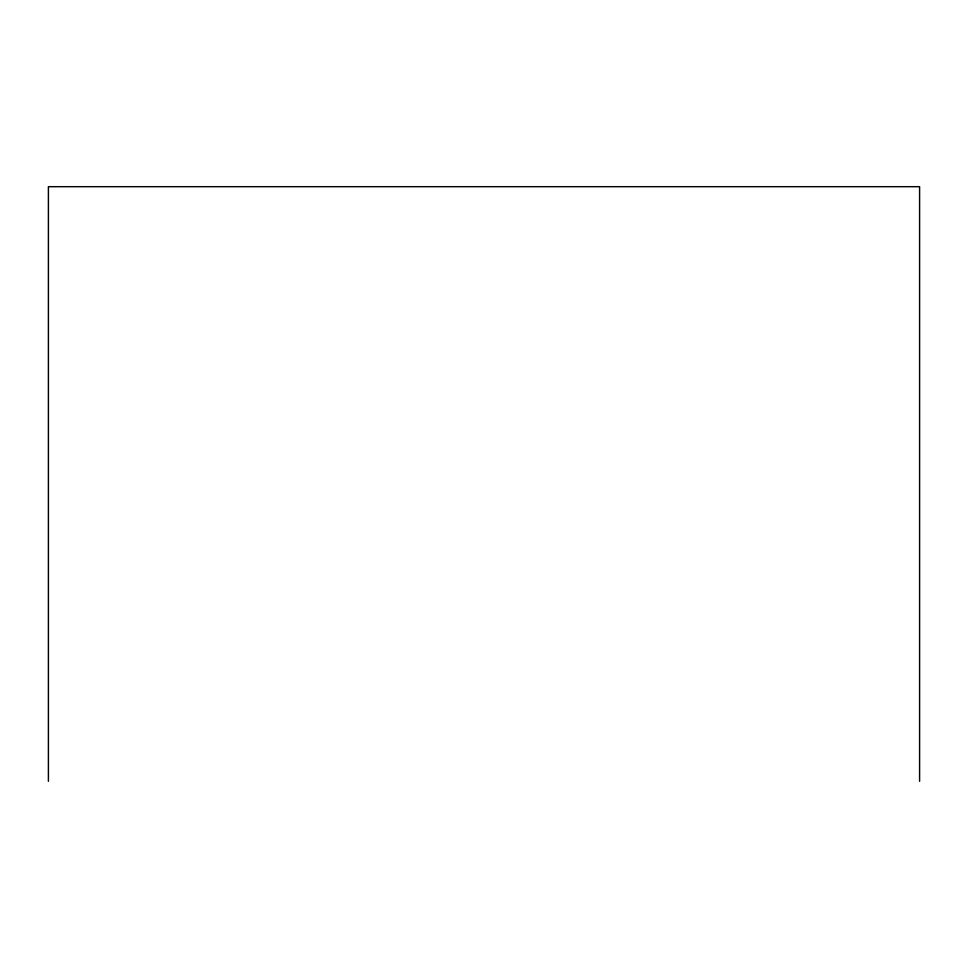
<?xml version="1.0" encoding="UTF-8"?>
<svg xmlns="http://www.w3.org/2000/svg" width="968" height="968" viewBox="0 0 968 968"><rect width="100%" height="100%" fill="white"/><g stroke="black" fill="none" stroke-linecap="round" stroke-linejoin="round"><path stroke-width="1.45" d="M919.6 781.309L919.6 186.691L48.4 186.691L48.4 781.309"/></g></svg>
